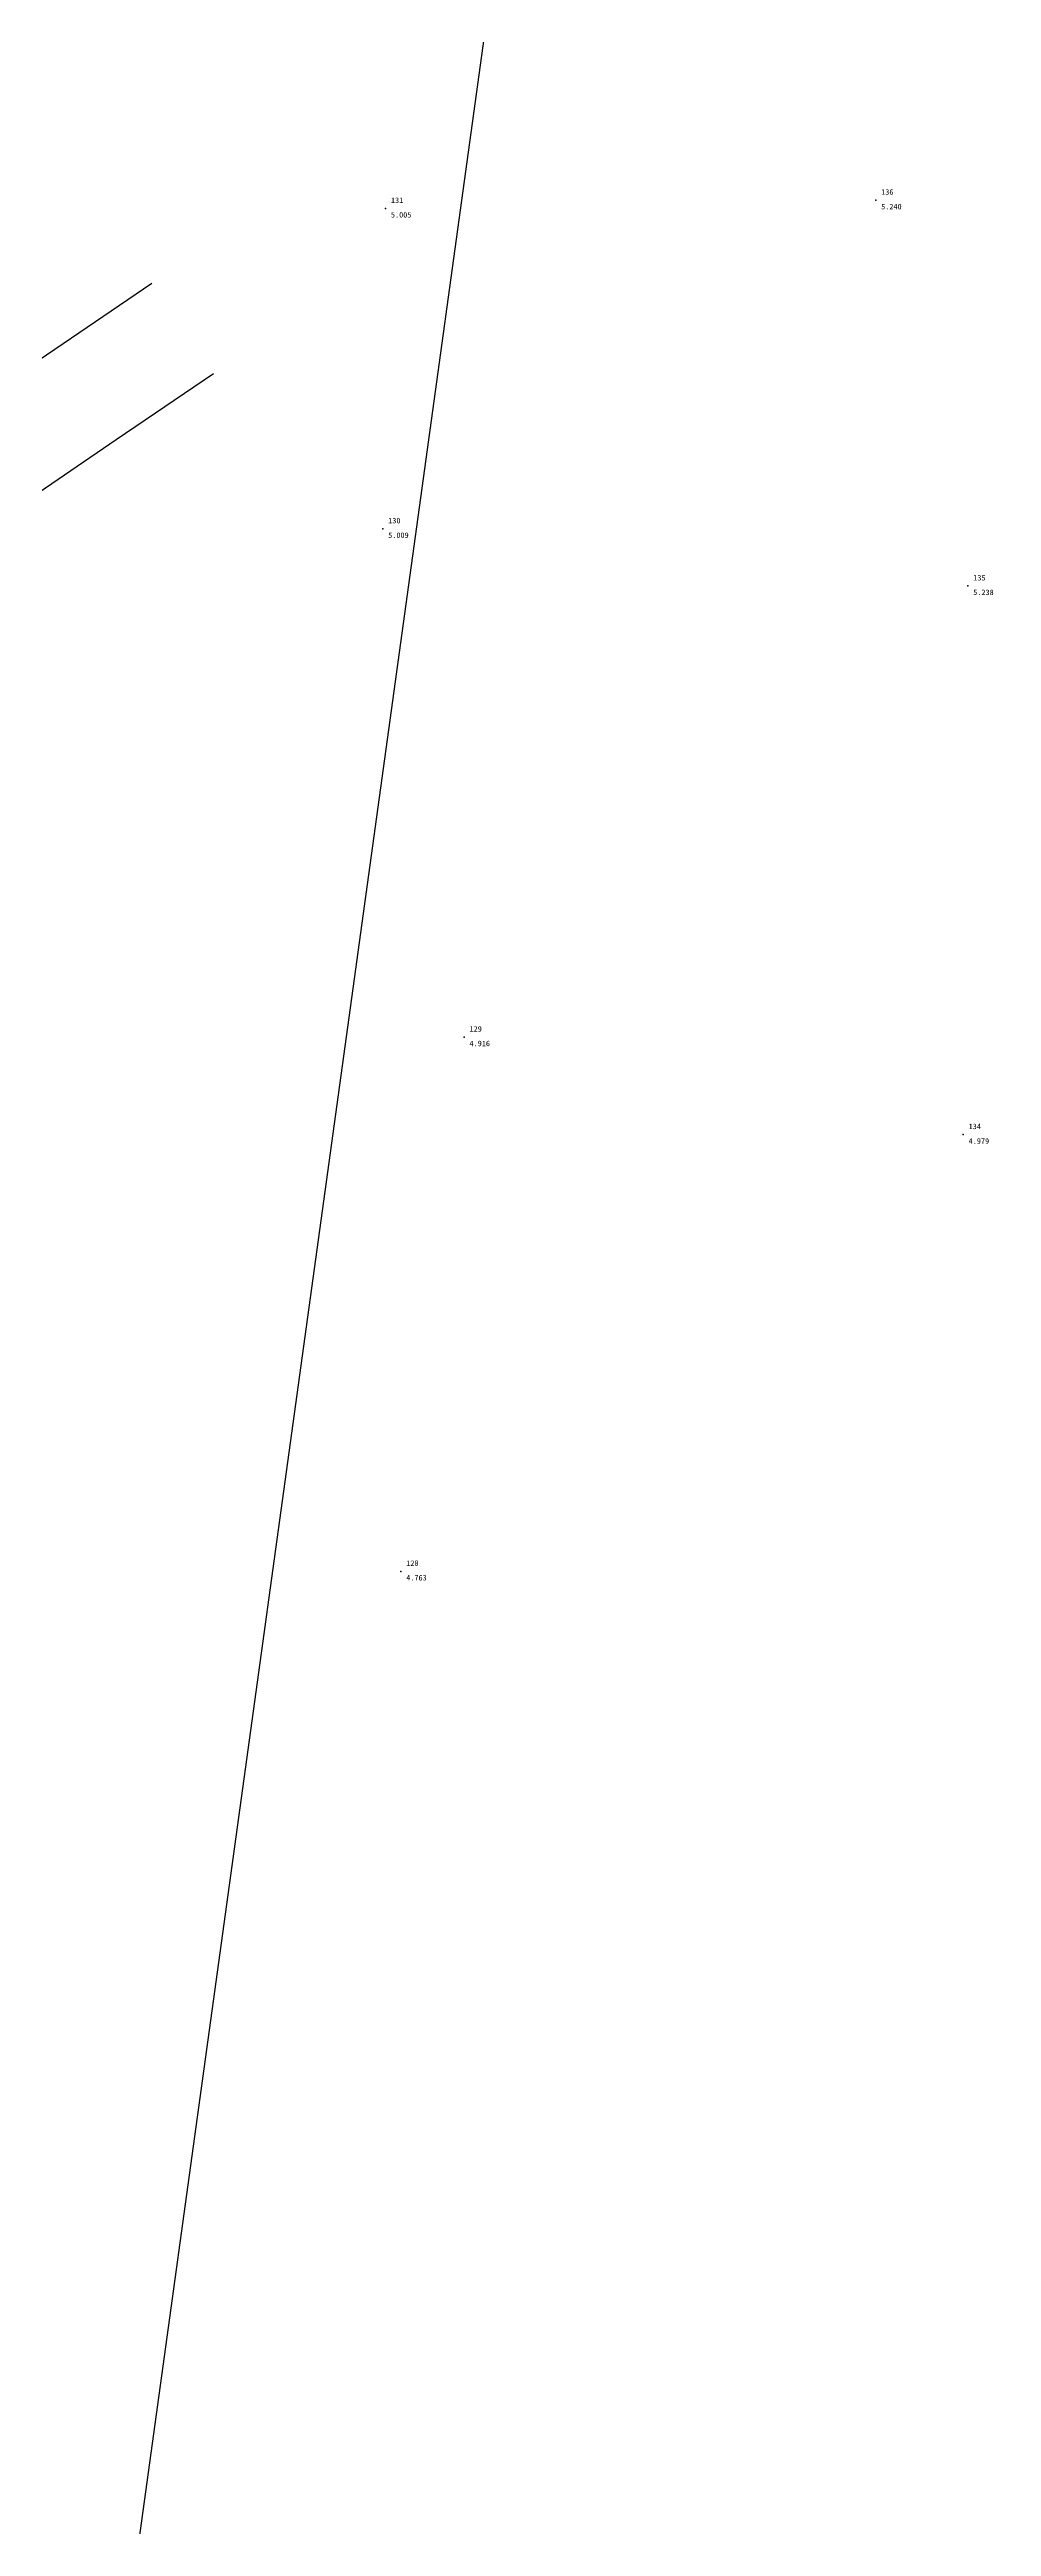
# Model space of a CAD drawing. Header units: millimetres. Extents: x 251155 to 251723, y 283328 to 283664.
# Drawn here: x 251671.1 to 251722.8, y 283457.1 to 283592.9 of the extents above; entities that cross this region are included whole.
import ezdxf

# ---------------------------------------------------------------- set-up
doc = ezdxf.new("R2010")
doc.units = ezdxf.units.MM
for name, color, linetype in [('PointElev', 7, 'Continuous'), ('PointNum', 7, 'Continuous'), ('PointPnt', 6, 'Continuous'), ('도로', 8, 'Continuous'), ('지번', 3, 'Continuous')]:
    doc.layers.add(name, color=color, linetype=linetype)

msp = doc.modelspace()

# ---------------------------------------------------------------- linework, layer by layer
at = {"layer": 'PointPnt'}
for p in [(251689.55, 283584.17, 5), (251716.44, 283584.62, 5.24), (251689.4, 283566.6, 5.01), (251721.49, 283563.47, 5.24), (251693.86, 283538.73, 4.92), (251721.24, 283533.38, 4.98), (251690.39, 283509.43, 4.76)]:
    msp.add_point(p, dxfattribs=at)
at = {"layer": '도로'}
for points in [[(251564.84, 283504.14), (251570.17, 283507.76), (251575.5, 283511.37), (251580.83, 283514.99), (251586.15, 283518.6), (251591.48, 283522.22), (251596.81, 283525.83), (251602.14, 283529.45), (251607.47, 283533.07), (251612.8, 283536.68), (251618.13, 283540.3), (251623.45, 283543.91), (251628.78, 283547.53), (251634.11, 283551.14), (251639.44, 283554.76), (251644.77, 283558.38), (251650.1, 283561.99), (251655.42, 283565.61), (251660.75, 283569.22), (251666.08, 283572.84), (251671.41, 283576.45), (251676.74, 283580.07)], [(251568.21, 283499.18), (251573.54, 283502.79), (251578.87, 283506.41), (251584.2, 283510.02), (251589.52, 283513.64), (251594.85, 283517.25), (251600.18, 283520.87), (251605.51, 283524.49), (251610.84, 283528.1), (251616.17, 283531.72), (251621.49, 283535.33), (251626.82, 283538.95), (251632.15, 283542.56), (251637.48, 283546.18), (251642.81, 283549.8), (251648.14, 283553.41), (251653.46, 283557.03), (251658.79, 283560.64), (251664.12, 283564.26), (251669.45, 283567.87), (251674.78, 283571.49), (251680.11, 283575.11)]]:
    msp.add_lwpolyline(points, dxfattribs=at)
at = {"layer": '지번'}
msp.add_line((251660, 283340), (251700, 283630), dxfattribs=at)

# ---------------------------------------------------------------- texts
at = {"layer": 'PointElev'}
for s, p in [('5.005', (251689.85, 283583.67)), ('5.240', (251716.74, 283584.12)), ('5.009', (251689.7, 283566.1)), ('5.238', (251721.79, 283562.97)), ('4.916', (251694.16, 283538.23)), ('4.979', (251721.54, 283532.88)), ('4.763', (251690.69, 283508.93))]:
    msp.add_text(s, height=0.3, dxfattribs=at).set_placement(p)
at = {"layer": 'PointNum'}
for s, p in [('131', (251689.85, 283584.47)), ('136', (251716.74, 283584.92)), ('130', (251689.7, 283566.9)), ('135', (251721.79, 283563.77)), ('129', (251694.16, 283539.03)), ('134', (251721.54, 283533.68)), ('128', (251690.69, 283509.73))]:
    msp.add_text(s, height=0.3, dxfattribs=at).set_placement(p)

doc.saveas('drawing.dxf')
